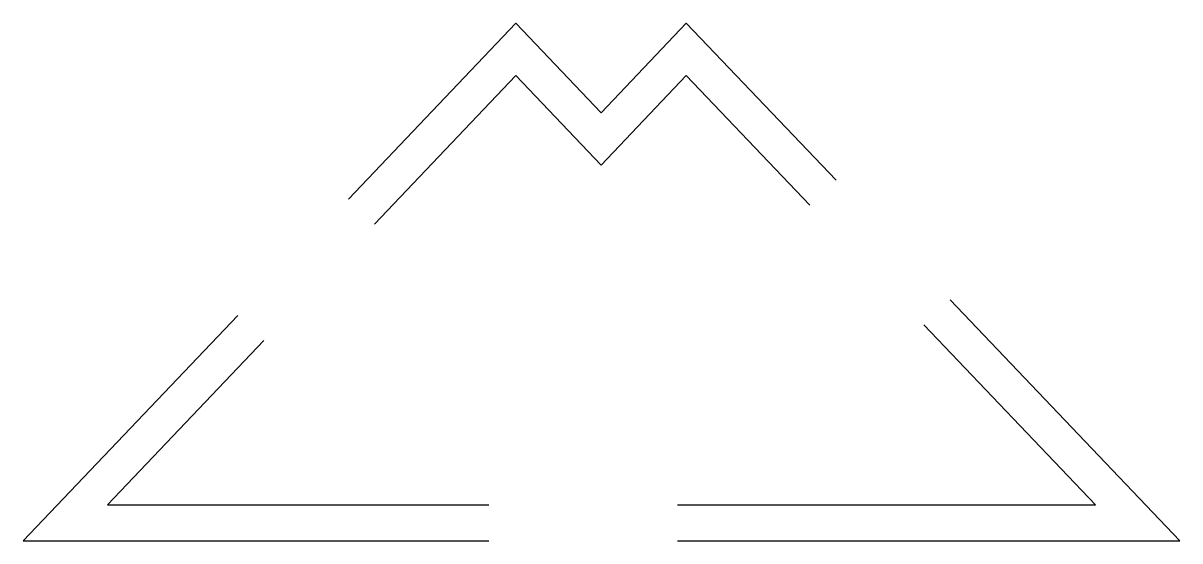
# Model space of a CAD drawing. Header units: millimetres. Extents: x 15 to 207, y 15 to 101.
import ezdxf

# ---------------------------------------------------------------- set-up
doc = ezdxf.new("R2010")
doc.units = ezdxf.units.MM

msp = doc.modelspace()

# ---------------------------------------------------------------- linework, layer by layer
at = {"color": 1}
for points in [[(150.03, 74.71), (125.2, 100.77), (111.08, 85.89), (96.96, 100.77), (69.19, 71.57)], [(123.74, 14.87), (207.03, 14.87), (168.93, 54.87)], [(50.84, 52.27), (15.28, 14.87), (92.49, 14.87)]]:
    msp.add_lwpolyline(points, dxfattribs=at)
for points in [[(145.69, 70.57), (125.21, 92.06), (111.08, 77.18), (96.96, 92.06), (73.54, 67.43)], [(123.74, 20.87), (193.03, 20.87), (164.58, 50.73)], [(55.18, 48.13), (29.26, 20.87), (92.49, 20.87)]]:
    msp.add_lwpolyline(points)

doc.saveas('drawing.dxf')
